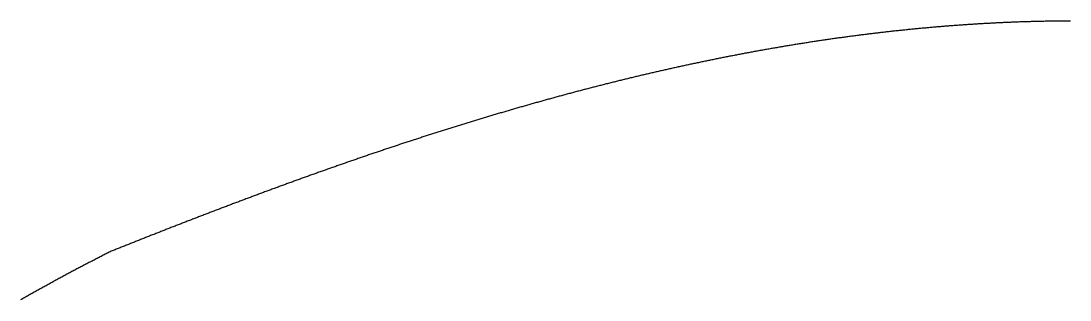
# Model space of a CAD drawing. Extents: x 0.1 to 59.6, y 0.2 to 53.5.
# Drawn here: x 25.354 to 29.865, y 31.839 to 33.037 of the extents above; entities that cross this region are included whole.
import ezdxf

# ---------------------------------------------------------------- set-up
doc = ezdxf.new("R2010")
doc.units = 0
doc.layers.add('BASE', color=7, linetype='CONTINUOUS')

msp = doc.modelspace()

# ---------------------------------------------------------------- linework, layer by layer
at = {"layer": 'BASE', "color": 7}
for p, q in [((29.4207, 33.0212), (29.4158, 33.0208)), ((29.4256, 33.0215), (29.4207, 33.0212)), ((29.4306, 33.0218), (29.4256, 33.0215)), ((29.4355, 33.0221), (29.4306, 33.0218)), ((29.4405, 33.0224), (29.4355, 33.0221)), ((29.4454, 33.0228), (29.4405, 33.0224)), ((29.4504, 33.0231), (29.4454, 33.0228)), ((29.4553, 33.0234), (29.4504, 33.0231)), ((29.4602, 33.0237), (29.4553, 33.0234)), ((29.4652, 33.024), (29.4602, 33.0237)), ((29.4701, 33.0243), (29.4652, 33.024)), ((29.4751, 33.0246), (29.4701, 33.0243)), ((29.48, 33.0249), (29.4751, 33.0246)), ((29.485, 33.0252), (29.48, 33.0249)), ((29.4899, 33.0255), (29.485, 33.0252)), ((29.4949, 33.0258), (29.4899, 33.0255)), ((29.4998, 33.026), (29.4949, 33.0258)), ((29.5048, 33.0263), (29.4998, 33.026)), ((29.5097, 33.0266), (29.5048, 33.0263)), ((29.5147, 33.0269), (29.5097, 33.0266)), ((29.5196, 33.0271), (29.5147, 33.0269)), ((29.5246, 33.0274), (29.5196, 33.0271)), ((29.5295, 33.0277), (29.5246, 33.0274)), ((29.5345, 33.0279), (29.5295, 33.0277)), ((29.5394, 33.0282), (29.5345, 33.0279)), ((29.5444, 33.0284), (29.5394, 33.0282)), ((29.5493, 33.0287), (29.5444, 33.0284)), ((29.5543, 33.0289), (29.5493, 33.0287)), ((29.5592, 33.0291), (29.5543, 33.0289)), ((29.5642, 33.0294), (29.5592, 33.0291)), ((29.5691, 33.0296), (29.5642, 33.0294)), ((29.5741, 33.0298), (29.5691, 33.0296)), ((29.579, 33.0301), (29.5741, 33.0298)), ((29.584, 33.0303), (29.579, 33.0301)), ((29.589, 33.0305), (29.584, 33.0303)), ((29.5939, 33.0307), (29.589, 33.0305)), ((29.5989, 33.0309), (29.5939, 33.0307)), ((29.6038, 33.0311), (29.5989, 33.0309)), ((29.6088, 33.0313), (29.6038, 33.0311)), ((29.6138, 33.0315), (29.6088, 33.0313)), ((29.6187, 33.0317), (29.6138, 33.0315)), ((29.6237, 33.0319), (29.6187, 33.0317)), ((29.6286, 33.0321), (29.6237, 33.0319)), ((29.6336, 33.0323), (29.6286, 33.0321)), ((29.6386, 33.0325), (29.6336, 33.0323)), ((29.6435, 33.0327), (29.6386, 33.0325)), ((29.6485, 33.0329), (29.6435, 33.0327)), ((29.6534, 33.033), (29.6485, 33.0329)), ((29.6584, 33.0332), (29.6534, 33.033)), ((29.6634, 33.0334), (29.6584, 33.0332)), ((29.6683, 33.0335), (29.6634, 33.0334)), ((29.6733, 33.0337), (29.6683, 33.0335)), ((29.6783, 33.0338), (29.6733, 33.0337)), ((29.6832, 33.034), (29.6783, 33.0338)), ((29.6882, 33.0341), (29.6832, 33.034)), ((29.6932, 33.0343), (29.6882, 33.0341)), ((29.6981, 33.0344), (29.6932, 33.0343)), ((29.7031, 33.0345), (29.6981, 33.0344)), ((29.7081, 33.0347), (29.7031, 33.0345)), ((29.7131, 33.0348), (29.7081, 33.0347)), ((29.718, 33.0349), (29.7131, 33.0348)), ((29.723, 33.0351), (29.718, 33.0349)), ((29.728, 33.0352), (29.723, 33.0351)), ((29.7329, 33.0353), (29.728, 33.0352)), ((29.7379, 33.0354), (29.7329, 33.0353)), ((29.7429, 33.0355), (29.7379, 33.0354)), ((29.7479, 33.0356), (29.7429, 33.0355)), ((29.7528, 33.0357), (29.7479, 33.0356)), ((29.7578, 33.0358), (29.7528, 33.0357)), ((29.7628, 33.0359), (29.7578, 33.0358)), ((29.7678, 33.036), (29.7628, 33.0359)), ((29.7727, 33.0361), (29.7678, 33.036)), ((29.7777, 33.0362), (29.7727, 33.0361)), ((29.7827, 33.0363), (29.7777, 33.0362)), ((29.7877, 33.0364), (29.7827, 33.0363)), ((29.7927, 33.0364), (29.7877, 33.0364)), ((29.7976, 33.0365), (29.7927, 33.0364)), ((29.8026, 33.0366), (29.7976, 33.0365)), ((29.8076, 33.0366), (29.8026, 33.0366)), ((29.8126, 33.0367), (29.8076, 33.0366)), ((29.8175, 33.0368), (29.8126, 33.0367)), ((29.8225, 33.0368), (29.8175, 33.0368)), ((29.8275, 33.0369), (29.8225, 33.0368)), ((29.8325, 33.0369), (29.8275, 33.0369)), ((29.8375, 33.0369), (29.8325, 33.0369)), ((29.8425, 33.037), (29.8375, 33.0369)), ((29.8474, 33.037), (29.8425, 33.037)), ((29.8524, 33.037), (29.8474, 33.037)), ((29.8574, 33.0371), (29.8524, 33.037)), ((29.8624, 33.0371), (29.8574, 33.0371)), ((29.8674, 33.0371), (29.8624, 33.0371)), ((28.9589, 32.9759), (28.954, 32.9753)), ((28.9638, 32.9765), (28.9589, 32.9759)), ((28.9687, 32.9772), (28.9638, 32.9765)), ((28.9736, 32.9778), (28.9687, 32.9772)), ((28.9784, 32.9784), (28.9736, 32.9778)), ((28.9833, 32.979), (28.9784, 32.9784)), ((28.9882, 32.9796), (28.9833, 32.979)), ((28.9931, 32.9802), (28.9882, 32.9796)), ((28.998, 32.9808), (28.9931, 32.9802)), ((29.0029, 32.9814), (28.998, 32.9808)), ((29.0078, 32.982), (29.0029, 32.9814)), ((29.0127, 32.9826), (29.0078, 32.982)), ((29.0176, 32.9832), (29.0127, 32.9826)), ((29.0225, 32.9838), (29.0176, 32.9832)), ((29.0274, 32.9844), (29.0225, 32.9838)), ((29.0323, 32.985), (29.0274, 32.9844)), ((29.0371, 32.9855), (29.0323, 32.985)), ((29.042, 32.9861), (29.0371, 32.9855)), ((29.0469, 32.9867), (29.042, 32.9861)), ((29.0518, 32.9873), (29.0469, 32.9867)), ((29.0567, 32.9878), (29.0518, 32.9873)), ((29.0616, 32.9884), (29.0567, 32.9878)), ((29.0665, 32.9889), (29.0616, 32.9884)), ((29.0714, 32.9895), (29.0665, 32.9889)), ((29.0763, 32.9901), (29.0714, 32.9895)), ((29.0812, 32.9906), (29.0763, 32.9901)), ((29.0861, 32.9912), (29.0812, 32.9906)), ((29.091, 32.9917), (29.0861, 32.9912)), ((29.0959, 32.9922), (29.091, 32.9917)), ((29.1008, 32.9928), (29.0959, 32.9922)), ((29.1057, 32.9933), (29.1008, 32.9928)), ((29.1106, 32.9939), (29.1057, 32.9933)), ((29.1155, 32.9944), (29.1106, 32.9939)), ((29.1204, 32.9949), (29.1155, 32.9944)), ((29.1254, 32.9954), (29.1204, 32.9949)), ((29.1303, 32.996), (29.1254, 32.9954)), ((29.1352, 32.9965), (29.1303, 32.996)), ((29.1401, 32.997), (29.1352, 32.9965)), ((29.145, 32.9975), (29.1401, 32.997)), ((29.1499, 32.998), (29.145, 32.9975)), ((29.1548, 32.9985), (29.1499, 32.998)), ((29.1597, 32.999), (29.1548, 32.9985)), ((29.1646, 32.9995), (29.1597, 32.999)), ((29.1695, 33), (29.1646, 32.9995)), ((29.1744, 33.0005), (29.1695, 33)), ((29.1793, 33.001), (29.1744, 33.0005)), ((29.1843, 33.0015), (29.1793, 33.001)), ((29.1892, 33.002), (29.1843, 33.0015)), ((29.1941, 33.0025), (29.1892, 33.002)), ((29.199, 33.003), (29.1941, 33.0025)), ((29.2039, 33.0034), (29.199, 33.003)), ((29.2088, 33.0039), (29.2039, 33.0034)), ((29.2137, 33.0044), (29.2088, 33.0039)), ((29.2187, 33.0048), (29.2137, 33.0044)), ((29.2236, 33.0053), (29.2187, 33.0048)), ((29.2285, 33.0058), (29.2236, 33.0053)), ((29.2334, 33.0062), (29.2285, 33.0058)), ((29.2383, 33.0067), (29.2334, 33.0062)), ((29.2433, 33.0071), (29.2383, 33.0067)), ((29.2482, 33.0076), (29.2433, 33.0071)), ((29.2531, 33.008), (29.2482, 33.0076)), ((29.258, 33.0085), (29.2531, 33.008)), ((29.2629, 33.0089), (29.258, 33.0085)), ((29.2679, 33.0093), (29.2629, 33.0089)), ((29.2728, 33.0098), (29.2679, 33.0093)), ((29.2777, 33.0102), (29.2728, 33.0098)), ((29.2826, 33.0106), (29.2777, 33.0102)), ((29.2876, 33.011), (29.2826, 33.0106)), ((29.2925, 33.0115), (29.2876, 33.011)), ((29.2974, 33.0119), (29.2925, 33.0115)), ((29.3023, 33.0123), (29.2974, 33.0119)), ((29.3073, 33.0127), (29.3023, 33.0123)), ((29.3122, 33.0131), (29.3073, 33.0127)), ((29.3171, 33.0135), (29.3122, 33.0131)), ((29.322, 33.0139), (29.3171, 33.0135)), ((29.327, 33.0143), (29.322, 33.0139)), ((29.3319, 33.0147), (29.327, 33.0143)), ((29.3368, 33.0151), (29.3319, 33.0147)), ((29.3418, 33.0154), (29.3368, 33.0151)), ((29.3467, 33.0158), (29.3418, 33.0154)), ((29.3516, 33.0162), (29.3467, 33.0158)), ((29.3565, 33.0166), (29.3516, 33.0162)), ((29.3615, 33.0169), (29.3565, 33.0166)), ((29.3664, 33.0173), (29.3615, 33.0169)), ((29.3713, 33.0177), (29.3664, 33.0173)), ((29.3763, 33.018), (29.3713, 33.0177)), ((29.3812, 33.0184), (29.3763, 33.018)), ((29.3861, 33.0188), (29.3812, 33.0184)), ((29.3911, 33.0191), (29.3861, 33.0188)), ((29.396, 33.0195), (29.3911, 33.0191)), ((29.401, 33.0198), (29.396, 33.0195)), ((29.4059, 33.0201), (29.401, 33.0198)), ((29.4108, 33.0205), (29.4059, 33.0201)), ((29.4158, 33.0208), (29.4108, 33.0205)), ((28.6523, 32.9308), (28.6475, 32.93)), ((28.6572, 32.9316), (28.6523, 32.9308)), ((28.662, 32.9324), (28.6572, 32.9316)), ((28.6669, 32.9332), (28.662, 32.9324)), ((28.6717, 32.934), (28.6669, 32.9332)), ((28.6766, 32.9348), (28.6717, 32.934)), ((28.6814, 32.9356), (28.6766, 32.9348)), ((28.6863, 32.9364), (28.6814, 32.9356)), ((28.6911, 32.9372), (28.6863, 32.9364)), ((28.696, 32.9379), (28.6911, 32.9372)), ((28.7008, 32.9387), (28.696, 32.9379)), ((28.7057, 32.9395), (28.7008, 32.9387)), ((28.7105, 32.9403), (28.7057, 32.9395)), ((28.7154, 32.941), (28.7105, 32.9403)), ((28.7202, 32.9418), (28.7154, 32.941)), ((28.7251, 32.9426), (28.7202, 32.9418)), ((28.73, 32.9433), (28.7251, 32.9426)), ((28.7348, 32.9441), (28.73, 32.9433)), ((28.7397, 32.9448), (28.7348, 32.9441)), ((28.7445, 32.9456), (28.7397, 32.9448)), ((28.7494, 32.9463), (28.7445, 32.9456)), ((28.7543, 32.9471), (28.7494, 32.9463)), ((28.7591, 32.9478), (28.7543, 32.9471)), ((28.764, 32.9486), (28.7591, 32.9478)), ((28.7688, 32.9493), (28.764, 32.9486)), ((28.7737, 32.95), (28.7688, 32.9493)), ((28.7786, 32.9508), (28.7737, 32.95)), ((28.7834, 32.9515), (28.7786, 32.9508)), ((28.7883, 32.9522), (28.7834, 32.9515)), ((28.7931, 32.953), (28.7883, 32.9522)), ((28.798, 32.9537), (28.7931, 32.953)), ((28.8029, 32.9544), (28.798, 32.9537)), ((28.8077, 32.9551), (28.8029, 32.9544)), ((28.8126, 32.9558), (28.8077, 32.9551)), ((28.8175, 32.9565), (28.8126, 32.9558)), ((28.8223, 32.9572), (28.8175, 32.9565)), ((28.8272, 32.958), (28.8223, 32.9572)), ((28.8321, 32.9587), (28.8272, 32.958)), ((28.837, 32.9594), (28.8321, 32.9587)), ((28.8418, 32.9601), (28.837, 32.9594)), ((28.8467, 32.9607), (28.8418, 32.9601)), ((28.8516, 32.9614), (28.8467, 32.9607)), ((28.8564, 32.9621), (28.8516, 32.9614)), ((28.8613, 32.9628), (28.8564, 32.9621)), ((28.8662, 32.9635), (28.8613, 32.9628)), ((28.8711, 32.9642), (28.8662, 32.9635)), ((28.8759, 32.9648), (28.8711, 32.9642)), ((28.8808, 32.9655), (28.8759, 32.9648)), ((28.8857, 32.9662), (28.8808, 32.9655)), ((28.8906, 32.9669), (28.8857, 32.9662)), ((28.8954, 32.9675), (28.8906, 32.9669)), ((28.9003, 32.9682), (28.8954, 32.9675)), ((28.9052, 32.9688), (28.9003, 32.9682)), ((28.9101, 32.9695), (28.9052, 32.9688)), ((28.915, 32.9702), (28.9101, 32.9695)), ((28.9198, 32.9708), (28.915, 32.9702)), ((28.9247, 32.9715), (28.9198, 32.9708)), ((28.9296, 32.9721), (28.9247, 32.9715)), ((28.9345, 32.9727), (28.9296, 32.9721)), ((28.9394, 32.9734), (28.9345, 32.9727)), ((28.9442, 32.974), (28.9394, 32.9734)), ((28.9491, 32.9747), (28.9442, 32.974)), ((28.954, 32.9753), (28.9491, 32.9747)), ((28.406, 32.8864), (28.4012, 32.8855)), ((28.4108, 32.8874), (28.406, 32.8864)), ((28.4156, 32.8883), (28.4108, 32.8874)), ((28.4205, 32.8892), (28.4156, 32.8883)), ((28.4253, 32.8901), (28.4205, 32.8892)), ((28.4301, 32.8911), (28.4253, 32.8901)), ((28.4349, 32.892), (28.4301, 32.8911)), ((28.4397, 32.8929), (28.4349, 32.892)), ((28.4445, 32.8938), (28.4397, 32.8929)), ((28.4494, 32.8947), (28.4445, 32.8938)), ((28.4542, 32.8957), (28.4494, 32.8947)), ((28.459, 32.8966), (28.4542, 32.8957)), ((28.4638, 32.8975), (28.459, 32.8966)), ((28.4686, 32.8984), (28.4638, 32.8975)), ((28.4735, 32.8993), (28.4686, 32.8984)), ((28.4783, 32.9002), (28.4735, 32.8993)), ((28.4831, 32.9011), (28.4783, 32.9002)), ((28.4879, 32.902), (28.4831, 32.9011)), ((28.4928, 32.9029), (28.4879, 32.902)), ((28.4976, 32.9037), (28.4928, 32.9029)), ((28.5024, 32.9046), (28.4976, 32.9037)), ((28.5072, 32.9055), (28.5024, 32.9046)), ((28.5121, 32.9064), (28.5072, 32.9055)), ((28.5169, 32.9073), (28.5121, 32.9064)), ((28.5217, 32.9081), (28.5169, 32.9073)), ((28.5265, 32.909), (28.5217, 32.9081)), ((28.5314, 32.9099), (28.5265, 32.909)), ((28.5362, 32.9107), (28.5314, 32.9099)), ((28.541, 32.9116), (28.5362, 32.9107)), ((28.5459, 32.9125), (28.541, 32.9116)), ((28.5507, 32.9133), (28.5459, 32.9125)), ((28.5555, 32.9142), (28.5507, 32.9133)), ((28.5604, 32.9151), (28.5555, 32.9142)), ((28.5652, 32.9159), (28.5604, 32.9151)), ((28.57, 32.9168), (28.5652, 32.9159)), ((28.5749, 32.9176), (28.57, 32.9168)), ((28.5797, 32.9185), (28.5749, 32.9176)), ((28.5845, 32.9193), (28.5797, 32.9185)), ((28.5894, 32.9201), (28.5845, 32.9193)), ((28.5942, 32.921), (28.5894, 32.9201)), ((28.5991, 32.9218), (28.5942, 32.921)), ((28.6039, 32.9226), (28.5991, 32.9218)), ((28.6087, 32.9235), (28.6039, 32.9226)), ((28.6136, 32.9243), (28.6087, 32.9235)), ((28.6184, 32.9251), (28.6136, 32.9243)), ((28.6233, 32.9259), (28.6184, 32.9251)), ((28.6281, 32.9268), (28.6233, 32.9259)), ((28.633, 32.9276), (28.6281, 32.9268)), ((28.6378, 32.9284), (28.633, 32.9276)), ((28.6426, 32.9292), (28.6378, 32.9284)), ((28.6475, 32.93), (28.6426, 32.9292)), ((28.1853, 32.8408), (28.1805, 32.8397)), ((28.1901, 32.8418), (28.1853, 32.8408)), ((28.1949, 32.8429), (28.1901, 32.8418)), ((28.1997, 32.8439), (28.1949, 32.8429)), ((28.2045, 32.845), (28.1997, 32.8439)), ((28.2092, 32.846), (28.2045, 32.845)), ((28.214, 32.847), (28.2092, 32.846)), ((28.2188, 32.8481), (28.214, 32.847)), ((28.2236, 32.8491), (28.2188, 32.8481)), ((28.2284, 32.8501), (28.2236, 32.8491)), ((28.2332, 32.8511), (28.2284, 32.8501)), ((28.238, 32.8522), (28.2332, 32.8511)), ((28.2428, 32.8532), (28.238, 32.8522)), ((28.2475, 32.8542), (28.2428, 32.8532)), ((28.2523, 32.8552), (28.2475, 32.8542)), ((28.2571, 32.8562), (28.2523, 32.8552)), ((28.2619, 32.8572), (28.2571, 32.8562)), ((28.2667, 32.8582), (28.2619, 32.8572)), ((28.2715, 32.8593), (28.2667, 32.8582)), ((28.2763, 32.8603), (28.2715, 32.8593)), ((28.2811, 32.8613), (28.2763, 32.8603)), ((28.2859, 32.8623), (28.2811, 32.8613)), ((28.2907, 32.8633), (28.2859, 32.8623)), ((28.2955, 32.8642), (28.2907, 32.8633)), ((28.3003, 32.8652), (28.2955, 32.8642)), ((28.3051, 32.8662), (28.3003, 32.8652)), ((28.3099, 32.8672), (28.3051, 32.8662)), ((28.3147, 32.8682), (28.3099, 32.8672)), ((28.3195, 32.8692), (28.3147, 32.8682)), ((28.3243, 32.8702), (28.3195, 32.8692)), ((28.3291, 32.8711), (28.3243, 32.8702)), ((28.3339, 32.8721), (28.3291, 32.8711)), ((28.3387, 32.8731), (28.3339, 32.8721)), ((28.3435, 32.874), (28.3387, 32.8731)), ((28.3483, 32.875), (28.3435, 32.874)), ((28.3531, 32.876), (28.3483, 32.875)), ((28.3579, 32.8769), (28.3531, 32.876)), ((28.3627, 32.8779), (28.3579, 32.8769)), ((28.3675, 32.8789), (28.3627, 32.8779)), ((28.3723, 32.8798), (28.3675, 32.8789)), ((28.3771, 32.8808), (28.3723, 32.8798)), ((28.382, 32.8817), (28.3771, 32.8808)), ((28.3868, 32.8827), (28.382, 32.8817)), ((28.3916, 32.8836), (28.3868, 32.8827)), ((28.3964, 32.8845), (28.3916, 32.8836)), ((28.4012, 32.8855), (28.3964, 32.8845)), ((27.9899, 32.796), (27.9851, 32.7948)), ((27.9946, 32.7971), (27.9899, 32.796)), ((27.9994, 32.7982), (27.9946, 32.7971)), ((28.0041, 32.7994), (27.9994, 32.7982)), ((28.0089, 32.8005), (28.0041, 32.7994)), ((28.0136, 32.8016), (28.0089, 32.8005)), ((28.0184, 32.8028), (28.0136, 32.8016)), ((28.0232, 32.8039), (28.0184, 32.8028)), ((28.0279, 32.805), (28.0232, 32.8039)), ((28.0327, 32.8061), (28.0279, 32.805)), ((28.0374, 32.8073), (28.0327, 32.8061)), ((28.0422, 32.8084), (28.0374, 32.8073)), ((28.0469, 32.8095), (28.0422, 32.8084)), ((28.0517, 32.8106), (28.0469, 32.8095)), ((28.0565, 32.8117), (28.0517, 32.8106)), ((28.0612, 32.8128), (28.0565, 32.8117)), ((28.066, 32.8139), (28.0612, 32.8128)), ((28.0708, 32.815), (28.066, 32.8139)), ((28.0755, 32.8161), (28.0708, 32.815)), ((28.0803, 32.8172), (28.0755, 32.8161)), ((28.0851, 32.8183), (28.0803, 32.8172)), ((28.0898, 32.8194), (28.0851, 32.8183)), ((28.0946, 32.8205), (28.0898, 32.8194)), ((28.0994, 32.8216), (28.0946, 32.8205)), ((28.1041, 32.8227), (28.0994, 32.8216)), ((28.1089, 32.8238), (28.1041, 32.8227)), ((28.1137, 32.8248), (28.1089, 32.8238)), ((28.1184, 32.8259), (28.1137, 32.8248)), ((28.1232, 32.827), (28.1184, 32.8259)), ((28.128, 32.8281), (28.1232, 32.827)), ((28.1328, 32.8291), (28.128, 32.8281)), ((28.1375, 32.8302), (28.1328, 32.8291)), ((28.1423, 32.8313), (28.1375, 32.8302)), ((28.1471, 32.8323), (28.1423, 32.8313)), ((28.1519, 32.8334), (28.1471, 32.8323)), ((28.1566, 32.8345), (28.1519, 32.8334)), ((28.1614, 32.8355), (28.1566, 32.8345)), ((28.1662, 32.8366), (28.1614, 32.8355)), ((28.171, 32.8376), (28.1662, 32.8366)), ((28.1758, 32.8387), (28.171, 32.8376)), ((28.1805, 32.8397), (28.1758, 32.8387)), ((27.8098, 32.7512), (27.8051, 32.75)), ((27.8145, 32.7524), (27.8098, 32.7512)), ((27.8192, 32.7536), (27.8145, 32.7524)), ((27.824, 32.7548), (27.8192, 32.7536)), ((27.8287, 32.756), (27.824, 32.7548)), ((27.8334, 32.7572), (27.8287, 32.756)), ((27.8382, 32.7585), (27.8334, 32.7572)), ((27.8429, 32.7597), (27.8382, 32.7585)), ((27.8476, 32.7609), (27.8429, 32.7597)), ((27.8523, 32.7621), (27.8476, 32.7609)), ((27.8571, 32.7633), (27.8523, 32.7621)), ((27.8618, 32.7645), (27.8571, 32.7633)), ((27.8665, 32.7657), (27.8618, 32.7645)), ((27.8713, 32.7668), (27.8665, 32.7657)), ((27.876, 32.768), (27.8713, 32.7668)), ((27.8807, 32.7692), (27.876, 32.768)), ((27.8855, 32.7704), (27.8807, 32.7692)), ((27.8902, 32.7716), (27.8855, 32.7704)), ((27.895, 32.7728), (27.8902, 32.7716)), ((27.8997, 32.774), (27.895, 32.7728)), ((27.9044, 32.7751), (27.8997, 32.774)), ((27.9092, 32.7763), (27.9044, 32.7751)), ((27.9139, 32.7775), (27.9092, 32.7763)), ((27.9187, 32.7787), (27.9139, 32.7775)), ((27.9234, 32.7798), (27.9187, 32.7787)), ((27.9281, 32.781), (27.9234, 32.7798)), ((27.9329, 32.7822), (27.9281, 32.781)), ((27.9376, 32.7833), (27.9329, 32.7822)), ((27.9424, 32.7845), (27.9376, 32.7833)), ((27.9471, 32.7856), (27.9424, 32.7845)), ((27.9519, 32.7868), (27.9471, 32.7856)), ((27.9566, 32.788), (27.9519, 32.7868)), ((27.9614, 32.7891), (27.9566, 32.788)), ((27.9661, 32.7903), (27.9614, 32.7891)), ((27.9709, 32.7914), (27.9661, 32.7903)), ((27.9756, 32.7926), (27.9709, 32.7914)), ((27.9804, 32.7937), (27.9756, 32.7926)), ((27.9851, 32.7948), (27.9804, 32.7937)), ((27.6402, 32.7061), (27.6355, 32.7048)), ((27.6449, 32.7074), (27.6402, 32.7061)), ((27.6496, 32.7086), (27.6449, 32.7074)), ((27.6543, 32.7099), (27.6496, 32.7086)), ((27.659, 32.7112), (27.6543, 32.7099)), ((27.6637, 32.7125), (27.659, 32.7112)), ((27.6684, 32.7138), (27.6637, 32.7125)), ((27.6731, 32.715), (27.6684, 32.7138)), ((27.6778, 32.7163), (27.6731, 32.715)), ((27.6825, 32.7176), (27.6778, 32.7163)), ((27.6872, 32.7189), (27.6825, 32.7176)), ((27.6919, 32.7201), (27.6872, 32.7189)), ((27.6966, 32.7214), (27.6919, 32.7201)), ((27.7013, 32.7227), (27.6966, 32.7214)), ((27.706, 32.7239), (27.7013, 32.7227)), ((27.7107, 32.7252), (27.706, 32.7239)), ((27.7154, 32.7264), (27.7107, 32.7252)), ((27.7202, 32.7277), (27.7154, 32.7264)), ((27.7249, 32.7289), (27.7202, 32.7277)), ((27.7296, 32.7302), (27.7249, 32.7289)), ((27.7343, 32.7314), (27.7296, 32.7302)), ((27.739, 32.7327), (27.7343, 32.7314)), ((27.7437, 32.7339), (27.739, 32.7327)), ((27.7484, 32.7352), (27.7437, 32.7339)), ((27.7531, 32.7364), (27.7484, 32.7352)), ((27.7579, 32.7377), (27.7531, 32.7364)), ((27.7626, 32.7389), (27.7579, 32.7377)), ((27.7673, 32.7401), (27.7626, 32.7389)), ((27.772, 32.7414), (27.7673, 32.7401)), ((27.7767, 32.7426), (27.772, 32.7414)), ((27.7815, 32.7438), (27.7767, 32.7426)), ((27.7862, 32.7451), (27.7815, 32.7438)), ((27.7909, 32.7463), (27.7862, 32.7451)), ((27.7956, 32.7475), (27.7909, 32.7463)), ((27.8003, 32.7487), (27.7956, 32.7475)), ((27.8051, 32.75), (27.8003, 32.7487)), ((27.4809, 32.6612), (27.4762, 32.6599)), ((27.4856, 32.6626), (27.4809, 32.6612)), ((27.4903, 32.6639), (27.4856, 32.6626)), ((27.4949, 32.6653), (27.4903, 32.6639)), ((27.4996, 32.6666), (27.4949, 32.6653)), ((27.5043, 32.668), (27.4996, 32.6666)), ((27.5089, 32.6693), (27.5043, 32.668)), ((27.5136, 32.6706), (27.5089, 32.6693)), ((27.5183, 32.672), (27.5136, 32.6706)), ((27.523, 32.6733), (27.5183, 32.672)), ((27.5277, 32.6746), (27.523, 32.6733)), ((27.5323, 32.676), (27.5277, 32.6746)), ((27.537, 32.6773), (27.5323, 32.676)), ((27.5417, 32.6786), (27.537, 32.6773)), ((27.5464, 32.6799), (27.5417, 32.6786)), ((27.5511, 32.6813), (27.5464, 32.6799)), ((27.5557, 32.6826), (27.5511, 32.6813)), ((27.5604, 32.6839), (27.5557, 32.6826)), ((27.5651, 32.6852), (27.5604, 32.6839)), ((27.5698, 32.6865), (27.5651, 32.6852)), ((27.5745, 32.6879), (27.5698, 32.6865)), ((27.5792, 32.6892), (27.5745, 32.6879)), ((27.5839, 32.6905), (27.5792, 32.6892)), ((27.5886, 32.6918), (27.5839, 32.6905)), ((27.5932, 32.6931), (27.5886, 32.6918)), ((27.5979, 32.6944), (27.5932, 32.6931)), ((27.6026, 32.6957), (27.5979, 32.6944)), ((27.6073, 32.697), (27.6026, 32.6957)), ((27.612, 32.6983), (27.6073, 32.697)), ((27.6167, 32.6996), (27.612, 32.6983)), ((27.6214, 32.7009), (27.6167, 32.6996)), ((27.6261, 32.7022), (27.6214, 32.7009)), ((27.6308, 32.7035), (27.6261, 32.7022)), ((27.6355, 32.7048), (27.6308, 32.7035)), ((27.3272, 32.6158), (27.3225, 32.6144)), ((27.3318, 32.6172), (27.3272, 32.6158)), ((27.3365, 32.6186), (27.3318, 32.6172)), ((27.3411, 32.62), (27.3365, 32.6186)), ((27.3458, 32.6214), (27.3411, 32.62)), ((27.3504, 32.6228), (27.3458, 32.6214)), ((27.3551, 32.6242), (27.3504, 32.6228)), ((27.3597, 32.6256), (27.3551, 32.6242)), ((27.3644, 32.627), (27.3597, 32.6256)), ((27.369, 32.6284), (27.3644, 32.627)), ((27.3737, 32.6297), (27.369, 32.6284)), ((27.3783, 32.6311), (27.3737, 32.6297)), ((27.383, 32.6325), (27.3783, 32.6311)), ((27.3876, 32.6339), (27.383, 32.6325)), ((27.3923, 32.6353), (27.3876, 32.6339)), ((27.3969, 32.6367), (27.3923, 32.6353)), ((27.4016, 32.638), (27.3969, 32.6367)), ((27.4063, 32.6394), (27.4016, 32.638)), ((27.4109, 32.6408), (27.4063, 32.6394)), ((27.4156, 32.6422), (27.4109, 32.6408)), ((27.4202, 32.6435), (27.4156, 32.6422)), ((27.4249, 32.6449), (27.4202, 32.6435)), ((27.4296, 32.6463), (27.4249, 32.6449)), ((27.4342, 32.6477), (27.4296, 32.6463)), ((27.4389, 32.649), (27.4342, 32.6477)), ((27.4436, 32.6504), (27.4389, 32.649)), ((27.4482, 32.6517), (27.4436, 32.6504)), ((27.4529, 32.6531), (27.4482, 32.6517)), ((27.4576, 32.6545), (27.4529, 32.6531)), ((27.4622, 32.6558), (27.4576, 32.6545)), ((27.4669, 32.6572), (27.4622, 32.6558)), ((27.4716, 32.6585), (27.4669, 32.6572)), ((27.4762, 32.6599), (27.4716, 32.6585)), ((27.179, 32.57), (27.1743, 32.5686)), ((27.1836, 32.5715), (27.179, 32.57)), ((27.1882, 32.5729), (27.1836, 32.5715)), ((27.1928, 32.5744), (27.1882, 32.5729)), ((27.1974, 32.5758), (27.1928, 32.5744)), ((27.2021, 32.5773), (27.1974, 32.5758)), ((27.2067, 32.5787), (27.2021, 32.5773)), ((27.2113, 32.5802), (27.2067, 32.5787)), ((27.2159, 32.5816), (27.2113, 32.5802)), ((27.2206, 32.5831), (27.2159, 32.5816)), ((27.2252, 32.5845), (27.2206, 32.5831)), ((27.2298, 32.5859), (27.2252, 32.5845)), ((27.2344, 32.5874), (27.2298, 32.5859)), ((27.2391, 32.5888), (27.2344, 32.5874)), ((27.2437, 32.5903), (27.2391, 32.5888)), ((27.2483, 32.5917), (27.2437, 32.5903)), ((27.253, 32.5931), (27.2483, 32.5917)), ((27.2576, 32.5945), (27.253, 32.5931)), ((27.2622, 32.596), (27.2576, 32.5945)), ((27.2669, 32.5974), (27.2622, 32.596)), ((27.2715, 32.5988), (27.2669, 32.5974)), ((27.2761, 32.6002), (27.2715, 32.5988)), ((27.2808, 32.6017), (27.2761, 32.6002)), ((27.2854, 32.6031), (27.2808, 32.6017)), ((27.29, 32.6045), (27.2854, 32.6031)), ((27.2947, 32.6059), (27.29, 32.6045)), ((27.2993, 32.6073), (27.2947, 32.6059)), ((27.304, 32.6087), (27.2993, 32.6073)), ((27.3086, 32.6102), (27.304, 32.6087)), ((27.3132, 32.6116), (27.3086, 32.6102)), ((27.3179, 32.613), (27.3132, 32.6116)), ((27.3225, 32.6144), (27.3179, 32.613)), ((27.0408, 32.5258), (27.0362, 32.5243)), ((27.0453, 32.5273), (27.0408, 32.5258)), ((27.0499, 32.5288), (27.0453, 32.5273)), ((27.0545, 32.5303), (27.0499, 32.5288)), ((27.0591, 32.5318), (27.0545, 32.5303)), ((27.0637, 32.5332), (27.0591, 32.5318)), ((27.0683, 32.5347), (27.0637, 32.5332)), ((27.0729, 32.5362), (27.0683, 32.5347)), ((27.0775, 32.5377), (27.0729, 32.5362)), ((27.0821, 32.5392), (27.0775, 32.5377)), ((27.0867, 32.5407), (27.0821, 32.5392)), ((27.0913, 32.5422), (27.0867, 32.5407)), ((27.0959, 32.5436), (27.0913, 32.5422)), ((27.1005, 32.5451), (27.0959, 32.5436)), ((27.1052, 32.5466), (27.1005, 32.5451)), ((27.1098, 32.5481), (27.1052, 32.5466)), ((27.1144, 32.5495), (27.1098, 32.5481)), ((27.119, 32.551), (27.1144, 32.5495)), ((27.1236, 32.5525), (27.119, 32.551)), ((27.1282, 32.554), (27.1236, 32.5525)), ((27.1328, 32.5554), (27.1282, 32.554)), ((27.1374, 32.5569), (27.1328, 32.5554)), ((27.142, 32.5584), (27.1374, 32.5569)), ((27.1466, 32.5598), (27.142, 32.5584)), ((27.1513, 32.5613), (27.1466, 32.5598)), ((27.1559, 32.5628), (27.1513, 32.5613)), ((27.1605, 32.5642), (27.1559, 32.5628)), ((27.1651, 32.5657), (27.1605, 32.5642)), ((27.1697, 32.5671), (27.1651, 32.5657)), ((27.1743, 32.5686), (27.1697, 32.5671)), ((26.9033, 32.4803), (26.8987, 32.4787)), ((26.9079, 32.4818), (26.9033, 32.4803)), ((26.9125, 32.4833), (26.9079, 32.4818)), ((26.917, 32.4849), (26.9125, 32.4833)), ((26.9216, 32.4864), (26.917, 32.4849)), ((26.9262, 32.4879), (26.9216, 32.4864)), ((26.9307, 32.4895), (26.9262, 32.4879)), ((26.9353, 32.491), (26.9307, 32.4895)), ((26.9399, 32.4925), (26.9353, 32.491)), ((26.9445, 32.494), (26.9399, 32.4925)), ((26.949, 32.4956), (26.9445, 32.494)), ((26.9536, 32.4971), (26.949, 32.4956)), ((26.9582, 32.4986), (26.9536, 32.4971)), ((26.9628, 32.5001), (26.9582, 32.4986)), ((26.9674, 32.5017), (26.9628, 32.5001)), ((26.9719, 32.5032), (26.9674, 32.5017)), ((26.9765, 32.5047), (26.9719, 32.5032)), ((26.9811, 32.5062), (26.9765, 32.5047)), ((26.9857, 32.5077), (26.9811, 32.5062)), ((26.9903, 32.5092), (26.9857, 32.5077)), ((26.9949, 32.5107), (26.9903, 32.5092)), ((26.9994, 32.5123), (26.9949, 32.5107)), ((27.004, 32.5138), (26.9994, 32.5123)), ((27.0086, 32.5153), (27.004, 32.5138)), ((27.0132, 32.5168), (27.0086, 32.5153)), ((27.0178, 32.5183), (27.0132, 32.5168)), ((27.0224, 32.5198), (27.0178, 32.5183)), ((27.027, 32.5213), (27.0224, 32.5198)), ((27.0316, 32.5228), (27.027, 32.5213)), ((27.0362, 32.5243), (27.0316, 32.5228)), ((26.7712, 32.4352), (26.7666, 32.4337)), ((26.7757, 32.4368), (26.7712, 32.4352)), ((26.7803, 32.4384), (26.7757, 32.4368)), ((26.7848, 32.4399), (26.7803, 32.4384)), ((26.7894, 32.4415), (26.7848, 32.4399)), ((26.7939, 32.4431), (26.7894, 32.4415)), ((26.7985, 32.4446), (26.7939, 32.4431)), ((26.803, 32.4462), (26.7985, 32.4446)), ((26.8076, 32.4478), (26.803, 32.4462)), ((26.8121, 32.4493), (26.8076, 32.4478)), ((26.8167, 32.4509), (26.8121, 32.4493)), ((26.8212, 32.4524), (26.8167, 32.4509)), ((26.8258, 32.454), (26.8212, 32.4524)), ((26.8303, 32.4555), (26.8258, 32.454)), ((26.8349, 32.4571), (26.8303, 32.4555)), ((26.8394, 32.4587), (26.8349, 32.4571)), ((26.844, 32.4602), (26.8394, 32.4587)), ((26.8486, 32.4618), (26.844, 32.4602)), ((26.8531, 32.4633), (26.8486, 32.4618)), ((26.8577, 32.4649), (26.8531, 32.4633)), ((26.8622, 32.4664), (26.8577, 32.4649)), ((26.8668, 32.4679), (26.8622, 32.4664)), ((26.8714, 32.4695), (26.8668, 32.4679)), ((26.8759, 32.471), (26.8714, 32.4695)), ((26.8805, 32.4726), (26.8759, 32.471)), ((26.885, 32.4741), (26.8805, 32.4726)), ((26.8896, 32.4757), (26.885, 32.4741)), ((26.8942, 32.4772), (26.8896, 32.4757)), ((26.8987, 32.4787), (26.8942, 32.4772)), ((26.6443, 32.3908), (26.6398, 32.3892)), ((26.6488, 32.3924), (26.6443, 32.3908)), ((26.6534, 32.394), (26.6488, 32.3924)), ((26.6579, 32.3956), (26.6534, 32.394)), ((26.6624, 32.3972), (26.6579, 32.3956)), ((26.6669, 32.3988), (26.6624, 32.3972)), ((26.6714, 32.4004), (26.6669, 32.3988)), ((26.676, 32.402), (26.6714, 32.4004)), ((26.6805, 32.4036), (26.676, 32.402)), ((26.685, 32.4052), (26.6805, 32.4036)), ((26.6896, 32.4068), (26.685, 32.4052)), ((26.6941, 32.4084), (26.6896, 32.4068)), ((26.6986, 32.41), (26.6941, 32.4084)), ((26.7031, 32.4115), (26.6986, 32.41)), ((26.7077, 32.4131), (26.7031, 32.4115)), ((26.7122, 32.4147), (26.7077, 32.4131)), ((26.7167, 32.4163), (26.7122, 32.4147)), ((26.7213, 32.4179), (26.7167, 32.4163)), ((26.7258, 32.4195), (26.7213, 32.4179)), ((26.7303, 32.421), (26.7258, 32.4195)), ((26.7349, 32.4226), (26.7303, 32.421)), ((26.7394, 32.4242), (26.7349, 32.4226)), ((26.7439, 32.4258), (26.7394, 32.4242)), ((26.7485, 32.4274), (26.7439, 32.4258)), ((26.753, 32.4289), (26.7485, 32.4274)), ((26.7576, 32.4305), (26.753, 32.4289)), ((26.7621, 32.4321), (26.7576, 32.4305)), ((26.7666, 32.4337), (26.7621, 32.4321)), ((26.5181, 32.3456), (26.5137, 32.344)), ((26.5226, 32.3472), (26.5181, 32.3456)), ((26.5271, 32.3489), (26.5226, 32.3472)), ((26.5316, 32.3505), (26.5271, 32.3489)), ((26.5361, 32.3521), (26.5316, 32.3505)), ((26.5406, 32.3537), (26.5361, 32.3521)), ((26.5451, 32.3553), (26.5406, 32.3537)), ((26.5496, 32.357), (26.5451, 32.3553)), ((26.5541, 32.3586), (26.5496, 32.357)), ((26.5586, 32.3602), (26.5541, 32.3586)), ((26.5631, 32.3618), (26.5586, 32.3602)), ((26.5676, 32.3635), (26.5631, 32.3618)), ((26.5721, 32.3651), (26.5676, 32.3635)), ((26.5766, 32.3667), (26.5721, 32.3651)), ((26.5811, 32.3683), (26.5766, 32.3667)), ((26.5857, 32.3699), (26.5811, 32.3683)), ((26.5902, 32.3715), (26.5857, 32.3699)), ((26.5947, 32.3731), (26.5902, 32.3715)), ((26.5992, 32.3748), (26.5947, 32.3731)), ((26.6037, 32.3764), (26.5992, 32.3748)), ((26.6082, 32.378), (26.6037, 32.3764)), ((26.6127, 32.3796), (26.6082, 32.378)), ((26.6172, 32.3812), (26.6127, 32.3796)), ((26.6217, 32.3828), (26.6172, 32.3812)), ((26.6263, 32.3844), (26.6217, 32.3828)), ((26.6308, 32.386), (26.6263, 32.3844)), ((26.6353, 32.3876), (26.6308, 32.386)), ((26.6398, 32.3892), (26.6353, 32.3876)), ((26.3927, 32.2997), (26.3882, 32.298)), ((26.3972, 32.3013), (26.3927, 32.2997)), ((26.4016, 32.303), (26.3972, 32.3013)), ((26.4061, 32.3046), (26.4016, 32.303)), ((26.4106, 32.3063), (26.4061, 32.3046)), ((26.415, 32.3079), (26.4106, 32.3063)), ((26.4195, 32.3096), (26.415, 32.3079)), ((26.424, 32.3112), (26.4195, 32.3096)), ((26.4285, 32.3128), (26.424, 32.3112)), ((26.4329, 32.3145), (26.4285, 32.3128)), ((26.4374, 32.3161), (26.4329, 32.3145)), ((26.4419, 32.3178), (26.4374, 32.3161)), ((26.4464, 32.3194), (26.4419, 32.3178)), ((26.4509, 32.3211), (26.4464, 32.3194)), ((26.4553, 32.3227), (26.4509, 32.3211)), ((26.4598, 32.3243), (26.4553, 32.3227)), ((26.4643, 32.326), (26.4598, 32.3243)), ((26.4688, 32.3276), (26.4643, 32.326)), ((26.4733, 32.3293), (26.4688, 32.3276)), ((26.4777, 32.3309), (26.4733, 32.3293)), ((26.4822, 32.3325), (26.4777, 32.3309)), ((26.4867, 32.3342), (26.4822, 32.3325)), ((26.4912, 32.3358), (26.4867, 32.3342)), ((26.4957, 32.3374), (26.4912, 32.3358)), ((26.5002, 32.3391), (26.4957, 32.3374)), ((26.5047, 32.3407), (26.5002, 32.3391)), ((26.5092, 32.3423), (26.5047, 32.3407)), ((26.5137, 32.344), (26.5092, 32.3423)), ((26.2724, 32.2547), (26.268, 32.2531)), ((26.2769, 32.2564), (26.2724, 32.2547)), ((26.2813, 32.2581), (26.2769, 32.2564)), ((26.2857, 32.2598), (26.2813, 32.2581)), ((26.2902, 32.2614), (26.2857, 32.2598)), ((26.2946, 32.2631), (26.2902, 32.2614)), ((26.2991, 32.2648), (26.2946, 32.2631)), ((26.3035, 32.2664), (26.2991, 32.2648)), ((26.308, 32.2681), (26.3035, 32.2664)), ((26.3124, 32.2698), (26.308, 32.2681)), ((26.3169, 32.2714), (26.3124, 32.2698)), ((26.3213, 32.2731), (26.3169, 32.2714)), ((26.3258, 32.2748), (26.3213, 32.2731)), ((26.3302, 32.2764), (26.3258, 32.2748)), ((26.3347, 32.2781), (26.3302, 32.2764)), ((26.3392, 32.2798), (26.3347, 32.2781)), ((26.3436, 32.2814), (26.3392, 32.2798)), ((26.3481, 32.2831), (26.3436, 32.2814)), ((26.3525, 32.2847), (26.3481, 32.2831)), ((26.357, 32.2864), (26.3525, 32.2847)), ((26.3614, 32.2881), (26.357, 32.2864)), ((26.3659, 32.2897), (26.3614, 32.2881)), ((26.3704, 32.2914), (26.3659, 32.2897)), ((26.3748, 32.293), (26.3704, 32.2914)), ((26.3793, 32.2947), (26.3748, 32.293)), ((26.3838, 32.2963), (26.3793, 32.2947)), ((26.3882, 32.298), (26.3838, 32.2963)), ((26.1528, 32.2093), (26.1484, 32.2076)), ((26.1572, 32.211), (26.1528, 32.2093)), ((26.1616, 32.2127), (26.1572, 32.211)), ((26.1661, 32.2144), (26.1616, 32.2127)), ((26.1705, 32.2161), (26.1661, 32.2144)), ((26.1749, 32.2178), (26.1705, 32.2161)), ((26.1793, 32.2195), (26.1749, 32.2178)), ((26.1838, 32.2212), (26.1793, 32.2195)), ((26.1882, 32.2228), (26.1838, 32.2212)), ((26.1926, 32.2245), (26.1882, 32.2228)), ((26.197, 32.2262), (26.1926, 32.2245)), ((26.2015, 32.2279), (26.197, 32.2262)), ((26.2059, 32.2296), (26.2015, 32.2279)), ((26.2103, 32.2313), (26.2059, 32.2296)), ((26.2147, 32.2329), (26.2103, 32.2313)), ((26.2192, 32.2346), (26.2147, 32.2329)), ((26.2236, 32.2363), (26.2192, 32.2346)), ((26.228, 32.238), (26.2236, 32.2363)), ((26.2325, 32.2397), (26.228, 32.238)), ((26.2369, 32.2413), (26.2325, 32.2397)), ((26.2413, 32.243), (26.2369, 32.2413)), ((26.2458, 32.2447), (26.2413, 32.243)), ((26.2502, 32.2464), (26.2458, 32.2447)), ((26.2546, 32.2481), (26.2502, 32.2464)), ((26.2591, 32.2497), (26.2546, 32.2481)), ((26.2635, 32.2514), (26.2591, 32.2497)), ((26.268, 32.2531), (26.2635, 32.2514)), ((26.0383, 32.1652), (26.0339, 32.1635)), ((26.0427, 32.1669), (26.0383, 32.1652)), ((26.0471, 32.1686), (26.0427, 32.1669)), ((26.0515, 32.1703), (26.0471, 32.1686)), ((26.0559, 32.172), (26.0515, 32.1703)), ((26.0603, 32.1737), (26.0559, 32.172)), ((26.0647, 32.1754), (26.0603, 32.1737)), ((26.0691, 32.1771), (26.0647, 32.1754)), ((26.0735, 32.1788), (26.0691, 32.1771)), ((26.0779, 32.1805), (26.0735, 32.1788)), ((26.0823, 32.1822), (26.0779, 32.1805)), ((26.0867, 32.1839), (26.0823, 32.1822)), ((26.0911, 32.1856), (26.0867, 32.1839)), ((26.0955, 32.1873), (26.0911, 32.1856)), ((26.0999, 32.189), (26.0955, 32.1873)), ((26.1043, 32.1907), (26.0999, 32.189)), ((26.1087, 32.1924), (26.1043, 32.1907)), ((26.1131, 32.1941), (26.1087, 32.1924)), ((26.1175, 32.1958), (26.1131, 32.1941)), ((26.1219, 32.1975), (26.1175, 32.1958)), ((26.1263, 32.1992), (26.1219, 32.1975)), ((26.1307, 32.2009), (26.1263, 32.1992)), ((26.1352, 32.2026), (26.1307, 32.2009)), ((26.1396, 32.2043), (26.1352, 32.2026)), ((26.144, 32.2059), (26.1396, 32.2043)), ((26.1484, 32.2076), (26.144, 32.2059)), ((25.9201, 32.119), (25.9157, 32.1173)), ((25.9245, 32.1207), (25.9201, 32.119)), ((25.9288, 32.1224), (25.9245, 32.1207)), ((25.9332, 32.1241), (25.9288, 32.1224)), ((25.9376, 32.1258), (25.9332, 32.1241)), ((25.9419, 32.1276), (25.9376, 32.1258)), ((25.9463, 32.1293), (25.9419, 32.1276)), ((25.9507, 32.131), (25.9463, 32.1293)), ((25.955, 32.1327), (25.9507, 32.131)), ((25.9594, 32.1344), (25.955, 32.1327)), ((25.9638, 32.1361), (25.9594, 32.1344)), ((25.9682, 32.1378), (25.9638, 32.1361)), ((25.9725, 32.1396), (25.9682, 32.1378)), ((25.9769, 32.1413), (25.9725, 32.1396)), ((25.9813, 32.143), (25.9769, 32.1413)), ((25.9857, 32.1447), (25.9813, 32.143)), ((25.9901, 32.1464), (25.9857, 32.1447)), ((25.9944, 32.1481), (25.9901, 32.1464)), ((25.9988, 32.1498), (25.9944, 32.1481)), ((26.0032, 32.1515), (25.9988, 32.1498)), ((26.0076, 32.1532), (26.0032, 32.1515)), ((26.012, 32.1549), (26.0076, 32.1532)), ((26.0164, 32.1566), (26.012, 32.1549)), ((26.0207, 32.1584), (26.0164, 32.1566)), ((26.0251, 32.1601), (26.0207, 32.1584)), ((26.0295, 32.1618), (26.0251, 32.1601)), ((26.0339, 32.1635), (26.0295, 32.1618)), ((25.8069, 32.0742), (25.8026, 32.0725)), ((25.8113, 32.0759), (25.8069, 32.0742)), ((25.8156, 32.0777), (25.8113, 32.0759)), ((25.82, 32.0794), (25.8156, 32.0777)), ((25.8243, 32.0811), (25.82, 32.0794)), ((25.8286, 32.0828), (25.8243, 32.0811)), ((25.833, 32.0846), (25.8286, 32.0828)), ((25.8373, 32.0863), (25.833, 32.0846)), ((25.8417, 32.088), (25.8373, 32.0863)), ((25.846, 32.0897), (25.8417, 32.088)), ((25.8504, 32.0915), (25.846, 32.0897)), ((25.8547, 32.0932), (25.8504, 32.0915)), ((25.8591, 32.0949), (25.8547, 32.0932)), ((25.8634, 32.0966), (25.8591, 32.0949)), ((25.8678, 32.0983), (25.8634, 32.0966)), ((25.8721, 32.1001), (25.8678, 32.0983)), ((25.8765, 32.1018), (25.8721, 32.1001)), ((25.8808, 32.1035), (25.8765, 32.1018)), ((25.8852, 32.1052), (25.8808, 32.1035)), ((25.8896, 32.1069), (25.8852, 32.1052)), ((25.8939, 32.1087), (25.8896, 32.1069)), ((25.8983, 32.1104), (25.8939, 32.1087)), ((25.9026, 32.1121), (25.8983, 32.1104)), ((25.907, 32.1138), (25.9026, 32.1121)), ((25.9114, 32.1155), (25.907, 32.1138)), ((25.9157, 32.1173), (25.9114, 32.1155)), ((25.7028, 32.0288), (25.6984, 32.0265)), ((25.7071, 32.031), (25.7028, 32.0288)), ((25.7115, 32.0332), (25.7071, 32.031)), ((25.7158, 32.0354), (25.7115, 32.0332)), ((25.7202, 32.0377), (25.7158, 32.0354)), ((25.7245, 32.0399), (25.7202, 32.0377)), ((25.7289, 32.0421), (25.7245, 32.0399)), ((25.7333, 32.0443), (25.7289, 32.0421)), ((25.7376, 32.0466), (25.7333, 32.0443)), ((25.742, 32.0483), (25.7376, 32.0466)), ((25.7463, 32.05), (25.742, 32.0483)), ((25.7506, 32.0517), (25.7463, 32.05)), ((25.7549, 32.0535), (25.7506, 32.0517)), ((25.7593, 32.0552), (25.7549, 32.0535)), ((25.7636, 32.0569), (25.7593, 32.0552)), ((25.7679, 32.0587), (25.7636, 32.0569)), ((25.7723, 32.0604), (25.7679, 32.0587)), ((25.7766, 32.0621), (25.7723, 32.0604)), ((25.7809, 32.0638), (25.7766, 32.0621)), ((25.7853, 32.0656), (25.7809, 32.0638)), ((25.7896, 32.0673), (25.7853, 32.0656)), ((25.7939, 32.069), (25.7896, 32.0673)), ((25.7983, 32.0708), (25.7939, 32.069)), ((25.8026, 32.0725), (25.7983, 32.0708)), ((25.616, 31.9837), (25.6117, 31.9815)), ((25.6204, 31.986), (25.616, 31.9837)), ((25.6247, 31.9883), (25.6204, 31.986)), ((25.629, 31.9905), (25.6247, 31.9883)), ((25.6333, 31.9928), (25.629, 31.9905)), ((25.6377, 31.9951), (25.6333, 31.9928)), ((25.642, 31.9973), (25.6377, 31.9951)), ((25.6463, 31.9996), (25.642, 31.9973)), ((25.6506, 32.0018), (25.6463, 31.9996)), ((25.655, 32.0041), (25.6506, 32.0018)), ((25.6593, 32.0063), (25.655, 32.0041)), ((25.6636, 32.0086), (25.6593, 32.0063)), ((25.668, 32.0108), (25.6636, 32.0086)), ((25.6723, 32.0131), (25.668, 32.0108)), ((25.6767, 32.0153), (25.6723, 32.0131)), ((25.681, 32.0176), (25.6767, 32.0153)), ((25.6854, 32.0198), (25.681, 32.0176)), ((25.6897, 32.0221), (25.6854, 32.0198)), ((25.6941, 32.0243), (25.6897, 32.0221)), ((25.6984, 32.0265), (25.6941, 32.0243)), ((25.5343, 31.9403), (25.53, 31.9379)), ((25.5386, 31.9426), (25.5343, 31.9403)), ((25.5429, 31.9449), (25.5386, 31.9426)), ((25.5472, 31.9472), (25.5429, 31.9449)), ((25.5515, 31.9495), (25.5472, 31.9472)), ((25.5558, 31.9518), (25.5515, 31.9495)), ((25.5601, 31.9541), (25.5558, 31.9518)), ((25.5644, 31.9564), (25.5601, 31.9541)), ((25.5687, 31.9587), (25.5644, 31.9564)), ((25.573, 31.9609), (25.5687, 31.9587)), ((25.5773, 31.9632), (25.573, 31.9609)), ((25.5816, 31.9655), (25.5773, 31.9632)), ((25.5859, 31.9678), (25.5816, 31.9655)), ((25.5902, 31.9701), (25.5859, 31.9678)), ((25.5945, 31.9724), (25.5902, 31.9701)), ((25.5988, 31.9746), (25.5945, 31.9724)), ((25.6031, 31.9769), (25.5988, 31.9746)), ((25.6074, 31.9792), (25.6031, 31.9769)), ((25.6117, 31.9815), (25.6074, 31.9792)), ((25.449, 31.8937), (25.4448, 31.8914)), ((25.4533, 31.896), (25.449, 31.8937)), ((25.4575, 31.8984), (25.4533, 31.896)), ((25.4618, 31.9007), (25.4575, 31.8984)), ((25.466, 31.9031), (25.4618, 31.9007)), ((25.4703, 31.9054), (25.466, 31.9031)), ((25.4745, 31.9077), (25.4703, 31.9054)), ((25.4788, 31.9101), (25.4745, 31.9077)), ((25.483, 31.9124), (25.4788, 31.9101)), ((25.4873, 31.9147), (25.483, 31.9124)), ((25.4916, 31.9171), (25.4873, 31.9147)), ((25.4958, 31.9194), (25.4916, 31.9171)), ((25.5001, 31.9217), (25.4958, 31.9194)), ((25.5044, 31.924), (25.5001, 31.9217)), ((25.5087, 31.9264), (25.5044, 31.924)), ((25.5129, 31.9287), (25.5087, 31.9264)), ((25.5172, 31.931), (25.5129, 31.9287)), ((25.5215, 31.9333), (25.5172, 31.931)), ((25.5258, 31.9356), (25.5215, 31.9333)), ((25.53, 31.9379), (25.5258, 31.9356)), ((25.3686, 31.8488), (25.3644, 31.8464)), ((25.3728, 31.8512), (25.3686, 31.8488)), ((25.377, 31.8535), (25.3728, 31.8512)), ((25.3812, 31.8559), (25.377, 31.8535)), ((25.3855, 31.8583), (25.3812, 31.8559)), ((25.3897, 31.8607), (25.3855, 31.8583)), ((25.3939, 31.863), (25.3897, 31.8607)), ((25.3981, 31.8654), (25.3939, 31.863)), ((25.4024, 31.8678), (25.3981, 31.8654)), ((25.4066, 31.8701), (25.4024, 31.8678)), ((25.4108, 31.8725), (25.4066, 31.8701)), ((25.4151, 31.8749), (25.4108, 31.8725)), ((25.4193, 31.8772), (25.4151, 31.8749)), ((25.4235, 31.8796), (25.4193, 31.8772)), ((25.4278, 31.8819), (25.4235, 31.8796)), ((25.432, 31.8843), (25.4278, 31.8819)), ((25.4363, 31.8867), (25.432, 31.8843)), ((25.4405, 31.889), (25.4363, 31.8867)), ((25.4448, 31.8914), (25.4405, 31.889)), ((25.356, 31.8416), (25.3517, 31.8392)), ((25.3602, 31.844), (25.356, 31.8416)), ((25.3644, 31.8464), (25.3602, 31.844))]:
    msp.add_line(p, q, dxfattribs=at)

doc.saveas('drawing.dxf')
